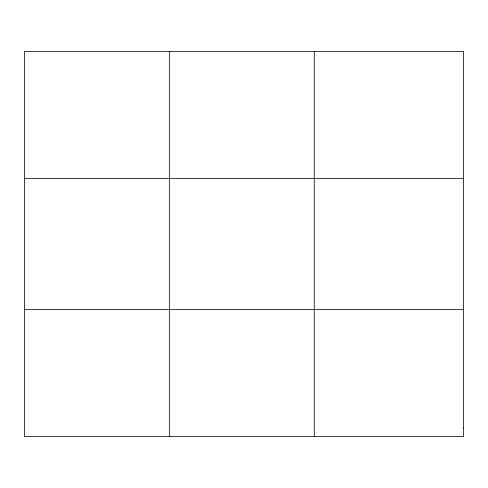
<?xml version="1.0" encoding="UTF-8"?>
<svg xmlns="http://www.w3.org/2000/svg" width="488" height="488" viewBox="0 0 488 488"><rect width="100%" height="100%" fill="white"/><g stroke="black" fill="none" stroke-linecap="round" stroke-linejoin="round"><path stroke-width="0.73" d="M314.272 436.595L314.272 51.405M24.4 178.516L463.6 178.516M24.4 309.483L463.6 309.483M169.336 51.405L169.336 436.595M463.6 428.653L463.6 436.595L24.4 436.595L24.4 51.405L463.6 51.405L463.6 428.653"/></g></svg>
